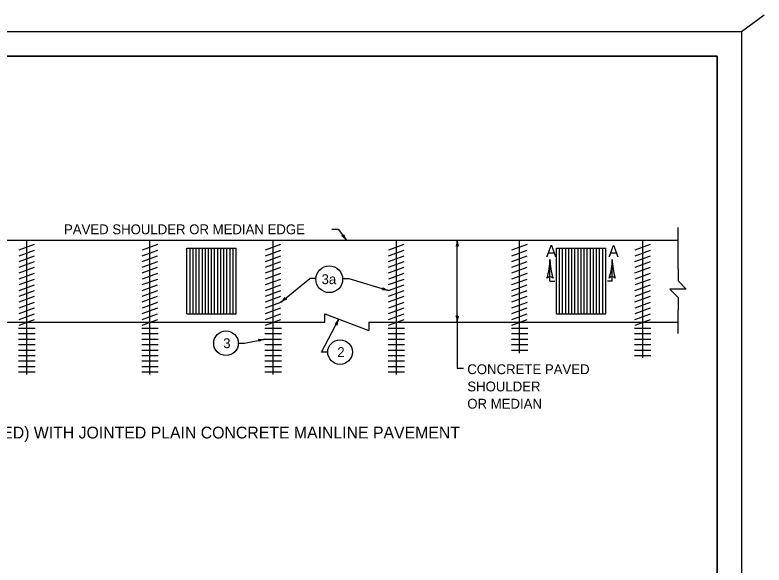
# Model space of a CAD drawing. Extents: x 997.6 to 1036.5, y 998.9 to 1022.3.
# Drawn here: x 1021.25 to 1036.45, y 1011.17 to 1022.34 of the extents above; entities that cross this region are included whole.
import ezdxf

# ---------------------------------------------------------------- set-up
doc = ezdxf.new("R2010")
doc.units = 0
for name, color, linetype in [('Level 1', 7, 'Continuous'), ('Level 10', 7, 'Continuous'), ('Level 11', 7, 'Continuous'), ('Level 14', 7, 'Continuous')]:
    doc.layers.add(name, color=color, linetype=linetype)

msp = doc.modelspace()

# ---------------------------------------------------------------- linework, layer by layer
at = {"layer": 'Level 1'}
for p, q in [((1027.685, 1017.992), (1027.81, 1017.992)), ((1027.81, 1017.992), (1027.978, 1017.768)), ((1034.71, 1017.187), (1034.71, 1018.022)), ((1008.19, 1017.768), (1021.742, 1017.768)), ((1021.492, 1017.274), (1021.492, 1017.768)), ((1021.742, 1017.768), (1034.71, 1017.768)), ((1023.992, 1017.274), (1023.992, 1017.768)), ((1026.492, 1017.274), (1026.492, 1017.768)), ((1028.992, 1017.274), (1028.992, 1017.768)), ((1030.228, 1016.101), (1030.228, 1017.768)), ((1031.492, 1017.274), (1031.492, 1017.768)), ((1033.992, 1017.274), (1033.992, 1017.768)), ((1021.338, 1017.569), (1021.651, 1017.683)), ((1023.838, 1017.569), (1024.151, 1017.683)), ((1026.338, 1017.569), (1026.651, 1017.683)), ((1028.838, 1017.569), (1029.151, 1017.683)), ((1031.338, 1017.569), (1031.651, 1017.683)), ((1033.838, 1017.569), (1034.151, 1017.683)), ((1021.336, 1017.451), (1021.65, 1017.565)), ((1023.836, 1017.451), (1024.15, 1017.565)), ((1024.742, 1016.268), (1024.742, 1017.601)), ((1024.742, 1017.601), (1025.742, 1017.601)), ((1024.805, 1016.268), (1024.805, 1017.601)), ((1024.867, 1016.268), (1024.867, 1017.601)), ((1024.93, 1016.268), (1024.93, 1017.601)), ((1024.992, 1016.268), (1024.992, 1017.601)), ((1025.055, 1016.268), (1025.055, 1017.601)), ((1025.117, 1016.268), (1025.117, 1017.601)), ((1025.18, 1016.268), (1025.18, 1017.601)), ((1025.242, 1016.268), (1025.242, 1017.601)), ((1025.305, 1016.268), (1025.305, 1017.601)), ((1025.367, 1016.268), (1025.367, 1017.601)), ((1025.43, 1016.268), (1025.43, 1017.601)), ((1025.492, 1016.268), (1025.492, 1017.601)), ((1025.555, 1016.268), (1025.555, 1017.601)), ((1025.617, 1016.268), (1025.617, 1017.601)), ((1025.68, 1016.268), (1025.68, 1017.601)), ((1025.742, 1016.268), (1025.742, 1017.601)), ((1026.336, 1017.451), (1026.65, 1017.565)), ((1028.836, 1017.451), (1029.15, 1017.565)), ((1031.336, 1017.451), (1031.65, 1017.565)), ((1032.242, 1016.268), (1032.242, 1017.601)), ((1032.242, 1017.601), (1033.242, 1017.601)), ((1032.305, 1016.268), (1032.305, 1017.601)), ((1032.367, 1016.268), (1032.367, 1017.601)), ((1032.43, 1016.268), (1032.43, 1017.601)), ((1032.492, 1016.268), (1032.492, 1017.601)), ((1032.555, 1016.268), (1032.555, 1017.601)), ((1032.617, 1016.268), (1032.617, 1017.601)), ((1032.68, 1016.268), (1032.68, 1017.601)), ((1032.742, 1016.268), (1032.742, 1017.601)), ((1032.805, 1016.268), (1032.805, 1017.601)), ((1032.867, 1016.268), (1032.867, 1017.601)), ((1032.93, 1016.268), (1032.93, 1017.601)), ((1032.992, 1016.268), (1032.992, 1017.601)), ((1033.055, 1016.268), (1033.055, 1017.601)), ((1033.117, 1016.268), (1033.117, 1017.601)), ((1033.18, 1016.268), (1033.18, 1017.601)), ((1033.242, 1016.268), (1033.242, 1017.601)), ((1033.836, 1017.451), (1034.15, 1017.565)), ((1021.334, 1017.333), (1021.648, 1017.447)), ((1021.336, 1017.217), (1021.649, 1017.331)), ((1023.834, 1017.333), (1024.148, 1017.447)), ((1023.836, 1017.217), (1024.149, 1017.331)), ((1026.334, 1017.333), (1026.648, 1017.447)), ((1026.336, 1017.217), (1026.649, 1017.331)), ((1028.834, 1017.333), (1029.148, 1017.447)), ((1028.836, 1017.217), (1029.149, 1017.331)), ((1031.334, 1017.333), (1031.648, 1017.447)), ((1031.336, 1017.217), (1031.649, 1017.331)), ((1032.11, 1016.935), (1032.11, 1017.372)), ((1033.374, 1016.935), (1033.374, 1017.372)), ((1033.834, 1017.333), (1034.148, 1017.447)), ((1033.836, 1017.217), (1034.149, 1017.331)), ((1021.335, 1017.101), (1021.648, 1017.215)), ((1021.492, 1016.686), (1021.492, 1017.274)), ((1023.835, 1017.101), (1024.148, 1017.215)), ((1023.992, 1016.686), (1023.992, 1017.274)), ((1026.335, 1017.101), (1026.648, 1017.215)), ((1026.492, 1016.686), (1026.492, 1017.274)), ((1028.835, 1017.101), (1029.148, 1017.215)), ((1028.992, 1016.686), (1028.992, 1017.274)), ((1031.335, 1017.101), (1031.648, 1017.215)), ((1031.492, 1016.686), (1031.492, 1017.274)), ((1033.835, 1017.101), (1034.148, 1017.215)), ((1033.992, 1016.686), (1033.992, 1017.274)), ((1021.338, 1016.981), (1021.651, 1017.095)), ((1023.838, 1016.981), (1024.151, 1017.095)), ((1026.338, 1016.981), (1026.651, 1017.095)), ((1028.838, 1016.981), (1029.151, 1017.095)), ((1031.338, 1016.981), (1031.651, 1017.095)), ((1033.838, 1016.981), (1034.151, 1017.095)), ((1021.334, 1016.744), (1021.648, 1016.858)), ((1021.336, 1016.863), (1021.65, 1016.977)), ((1023.834, 1016.744), (1024.148, 1016.858)), ((1023.836, 1016.863), (1024.15, 1016.977)), ((1026.334, 1016.744), (1026.648, 1016.858)), ((1026.336, 1016.863), (1026.65, 1016.977)), ((1026.651, 1016.506), (1027.235, 1016.985)), ((1027.36, 1016.985), (1027.235, 1016.985)), ((1027.904, 1016.985), (1028.029, 1016.985)), ((1028.029, 1016.985), (1028.834, 1016.744)), ((1028.834, 1016.744), (1029.148, 1016.858)), ((1028.836, 1016.863), (1029.15, 1016.977)), ((1031.334, 1016.744), (1031.648, 1016.858)), ((1031.336, 1016.863), (1031.65, 1016.977)), ((1032.11, 1016.935), (1032.206, 1016.935)), ((1033.374, 1016.935), (1033.28, 1016.935)), ((1033.834, 1016.744), (1034.148, 1016.858)), ((1033.836, 1016.863), (1034.15, 1016.977)), ((1021.336, 1016.629), (1021.649, 1016.743)), ((1023.836, 1016.629), (1024.149, 1016.743)), ((1026.336, 1016.629), (1026.649, 1016.743)), ((1028.836, 1016.629), (1029.149, 1016.743)), ((1031.336, 1016.629), (1031.649, 1016.743)), ((1033.836, 1016.629), (1034.149, 1016.743)), ((1021.335, 1016.513), (1021.648, 1016.627)), ((1021.492, 1016.075), (1021.492, 1016.686)), ((1023.835, 1016.513), (1024.148, 1016.627)), ((1023.992, 1016.075), (1023.992, 1016.686)), ((1026.335, 1016.513), (1026.648, 1016.627)), ((1026.492, 1016.075), (1026.492, 1016.686)), ((1028.835, 1016.513), (1029.148, 1016.627)), ((1028.992, 1016.075), (1028.992, 1016.686)), ((1031.335, 1016.513), (1031.648, 1016.627)), ((1031.492, 1016.075), (1031.492, 1016.686)), ((1033.835, 1016.513), (1034.148, 1016.627)), ((1033.992, 1016.075), (1033.992, 1016.686)), ((1021.336, 1016.275), (1021.65, 1016.389)), ((1021.338, 1016.392), (1021.651, 1016.506)), ((1023.836, 1016.275), (1024.15, 1016.389)), ((1023.838, 1016.392), (1024.151, 1016.506)), ((1026.336, 1016.275), (1026.65, 1016.389)), ((1026.338, 1016.392), (1026.651, 1016.506)), ((1028.836, 1016.275), (1029.15, 1016.389)), ((1028.838, 1016.392), (1029.151, 1016.506)), ((1031.336, 1016.275), (1031.65, 1016.389)), ((1031.338, 1016.392), (1031.651, 1016.506)), ((1033.836, 1016.275), (1034.15, 1016.389)), ((1033.838, 1016.392), (1034.151, 1016.506)), ((1021.334, 1016.156), (1021.648, 1016.27)), ((1023.834, 1016.156), (1024.148, 1016.27)), ((1024.742, 1016.268), (1025.742, 1016.268)), ((1026.334, 1016.156), (1026.648, 1016.27)), ((1027.542, 1016.101), (1027.542, 1016.268)), ((1027.542, 1016.268), (1028.431, 1015.935)), ((1028.834, 1016.156), (1029.148, 1016.27)), ((1031.334, 1016.156), (1031.648, 1016.27)), ((1032.242, 1016.268), (1033.242, 1016.268)), ((1033.834, 1016.156), (1034.148, 1016.27)), ((1034.71, 1015.871), (1034.71, 1016.353)), ((1019.694, 1016.101), (1027.542, 1016.101)), ((1021.336, 1016.04), (1021.649, 1016.154)), ((1023.836, 1016.04), (1024.149, 1016.154)), ((1026.336, 1016.04), (1026.649, 1016.154)), ((1027.476, 1015.492), (1027.824, 1016.162)), ((1028.431, 1016.101), (1028.431, 1015.935)), ((1028.431, 1016.101), (1034.71, 1016.101)), ((1028.836, 1016.04), (1029.149, 1016.154)), ((1030.228, 1016.101), (1030.228, 1015.158)), ((1031.336, 1016.04), (1031.649, 1016.154)), ((1033.836, 1016.04), (1034.149, 1016.154)), ((1021.326, 1015.979), (1021.659, 1015.979)), ((1021.492, 1015.979), (1021.492, 1016.075)), ((1021.492, 1015.036), (1021.492, 1015.979)), ((1023.826, 1015.979), (1024.159, 1015.979)), ((1023.992, 1015.979), (1023.992, 1016.075)), ((1023.992, 1015.036), (1023.992, 1015.979)), ((1026.326, 1015.979), (1026.659, 1015.979)), ((1026.492, 1015.979), (1026.492, 1016.075)), ((1026.492, 1015.036), (1026.492, 1015.979)), ((1028.826, 1015.979), (1029.159, 1015.979)), ((1028.992, 1015.979), (1028.992, 1016.075)), ((1028.992, 1015.036), (1028.992, 1015.979)), ((1031.326, 1015.979), (1031.659, 1015.979)), ((1031.492, 1015.979), (1031.492, 1016.075)), ((1031.492, 1015.471), (1031.492, 1015.979)), ((1033.826, 1015.979), (1034.159, 1015.979)), ((1033.992, 1015.979), (1033.992, 1016.075)), ((1033.992, 1015.376), (1033.992, 1015.979)), ((1021.326, 1015.868), (1021.659, 1015.868)), ((1023.826, 1015.868), (1024.159, 1015.868)), ((1026.326, 1015.868), (1026.659, 1015.868)), ((1028.826, 1015.868), (1029.159, 1015.868)), ((1031.326, 1015.868), (1031.659, 1015.868)), ((1033.826, 1015.868), (1034.159, 1015.868)), ((1021.326, 1015.757), (1021.659, 1015.757)), ((1021.326, 1015.646), (1021.659, 1015.646)), ((1023.826, 1015.757), (1024.159, 1015.757)), ((1023.826, 1015.646), (1024.159, 1015.646)), ((1025.784, 1015.675), (1025.909, 1015.675)), ((1025.909, 1015.675), (1026.326, 1015.757)), ((1026.326, 1015.757), (1026.659, 1015.757)), ((1026.326, 1015.646), (1026.659, 1015.646)), ((1028.826, 1015.757), (1029.159, 1015.757)), ((1028.826, 1015.646), (1029.159, 1015.646)), ((1031.326, 1015.757), (1031.659, 1015.757)), ((1031.326, 1015.646), (1031.659, 1015.646)), ((1033.826, 1015.757), (1034.159, 1015.757)), ((1033.826, 1015.646), (1034.159, 1015.646)), ((1021.326, 1015.535), (1021.659, 1015.535)), ((1023.826, 1015.535), (1024.159, 1015.535)), ((1026.326, 1015.535), (1026.659, 1015.535)), ((1027.601, 1015.492), (1027.476, 1015.492)), ((1028.826, 1015.535), (1029.159, 1015.535)), ((1031.326, 1015.535), (1031.659, 1015.535)), ((1033.826, 1015.535), (1034.159, 1015.535)), ((1021.326, 1015.424), (1021.659, 1015.424)), ((1023.826, 1015.424), (1024.159, 1015.424)), ((1026.326, 1015.424), (1026.659, 1015.424)), ((1028.826, 1015.424), (1029.159, 1015.424)), ((1033.826, 1015.424), (1034.159, 1015.424)), ((1021.326, 1015.313), (1021.659, 1015.313)), ((1021.326, 1015.202), (1021.659, 1015.202)), ((1023.826, 1015.313), (1024.159, 1015.313)), ((1023.826, 1015.202), (1024.159, 1015.202)), ((1026.326, 1015.313), (1026.659, 1015.313)), ((1026.326, 1015.202), (1026.659, 1015.202)), ((1028.826, 1015.313), (1029.159, 1015.313)), ((1028.826, 1015.202), (1029.159, 1015.202)), ((1021.326, 1015.09), (1021.659, 1015.09)), ((1023.826, 1015.09), (1024.159, 1015.09)), ((1026.326, 1015.09), (1026.659, 1015.09)), ((1028.826, 1015.09), (1029.159, 1015.09)), ((1030.353, 1015.158), (1030.228, 1015.158))]:
    msp.add_line(p, q, dxfattribs=at)
msp.add_lwpolyline([(1034.71, 1017.187), (1034.71, 1016.937), (1034.877, 1016.77), (1034.543, 1016.77), (1034.71, 1016.603), (1034.71, 1016.353)], dxfattribs=at)
for centre, radius in [((1027.63, 1016.973), 0.272), ((1025.535, 1015.673), 0.25), ((1027.85, 1015.493), 0.25)]:
    msp.add_circle(centre, radius, dxfattribs=at)
for centre, radius, start, end in [((1027.889, 1017.887), 0.0312, 265.682, 347.7987), ((1027.666, 1017.533), 0.391, 36.9074, 55.5762), ((1028.291, 1018.002), 0.391, 198.2546, 216.9013), ((1027.666, 1017.533), 0.391, 36.8952, 36.9074), ((1029.838, 1017.768), 0.391, 341.3472, 359.9939), ((1030.619, 1017.768), 0.391, 180, 198.6688), ((1030.619, 1017.768), 0.391, 179.9878, 180), ((1030.228, 1017.619), 0.0312, 48.7746, 130.8913), ((1030.939, 1017.372), 1.172, 341.3472, 359.9939), ((1033.282, 1017.372), 1.172, 180, 198.6688), ((1033.282, 1017.372), 1.172, 179.9878, 180), ((1032.202, 1017.372), 1.172, 341.3312, 0), ((1032.202, 1017.372), 1.172, 0, 0.0122), ((1034.546, 1017.372), 1.172, 180.0061, 198.6528), ((1032.11, 1016.926), 0.0937, 48.7746, 130.8913), ((1033.374, 1016.926), 0.0937, 49.1087, 131.2254), ((1028.692, 1016.787), 0.0313, 302.126, 24.2427), ((1028.722, 1016.37), 0.391, 73.3514, 92.0202), ((1028.946, 1017.119), 0.391, 234.6985, 253.3453), ((1028.722, 1016.37), 0.391, 73.3391, 73.3514), ((1026.403, 1016.809), 0.391, 309.3357, 328.0045), ((1026.899, 1016.204), 0.391, 110.6829, 129.3296), ((1026.766, 1016.601), 0.0313, 178.1103, 260.227), ((1026.403, 1016.809), 0.391, 309.3235, 309.3357), ((1027.477, 1016.342), 0.391, 313.9032, 332.55), ((1028.171, 1015.982), 0.391, 152.5561, 171.2249), ((1028.171, 1015.982), 0.391, 152.5438, 152.5561), ((1030.228, 1016.25), 0.0312, 228.7746, 310.8913), ((1029.838, 1016.101), 0.391, 0, 18.6688), ((1030.619, 1016.101), 0.391, 161.3472, 179.9939), ((1029.838, 1016.101), 0.391, 359.9878, 0), ((1027.756, 1016.03), 0.0312, 21.3307, 103.4474), ((1026.25, 1016.14), 0.391, 262.4841, 281.1308), ((1026.18, 1015.728), 0.0312, 329.9115, 52.0282), ((1026.401, 1015.374), 0.391, 101.1369, 119.8057), ((1026.401, 1015.374), 0.391, 101.1247, 101.1369)]:
    msp.add_arc(centre, radius, start, end, dxfattribs=at)
at = {"layer": 'Level 10'}
for p, q in [((1007, 1021.5), (1035.5, 1021.5)), ((1035.5, 1021.5), (1035.5, 1000.5))]:
    msp.add_line(p, q, dxfattribs=at)
at = {"layer": 'Level 11'}
msp.add_lwpolyline([(1007, 1000.5), (1035.5, 1000.5), (1035.5, 1021.5), (1007, 1021.5)], close=True, dxfattribs=at)
at = {"layer": 'Level 14'}
for p, q in [((1036, 1022), (1036.454, 1022.339)), ((1000, 1022), (1036, 1022)), ((1036, 1022), (1036, 1000))]:
    msp.add_line(p, q, dxfattribs=at)

# ---------------------------------------------------------------- texts
at = {"layer": 'Level 1'}
for s, height, p in [('PAVED SHOULDER OR MEDIAN EDGE', 0.2, (1022.247, 1017.886)), ('A', 0.24, (1032.03, 1017.425)), ('A', 0.24, (1033.293, 1017.422)), ('3a', 0.2, (1027.474, 1016.873)), ('3', 0.2, (1025.478, 1015.573)), ('2', 0.2, (1027.794, 1015.393)), ('CONCRETE PAVED', 0.2, (1030.432, 1015.045)), ('SHOULDER', 0.2, (1030.432, 1014.695)), ('OR MEDIAN', 0.2, (1030.432, 1014.345)), ('JOINTED PLAIN CONCRETE PAVED SHOULDER OR MEDIAN (UNDOWELLED) WITH JOINTED PLAIN CONCRETE MAINLINE PAVEMENT', 0.24, (1009.741, 1013.739))]:
    msp.add_text(s, height=height, dxfattribs=at).set_placement(p)

doc.saveas('drawing.dxf')
